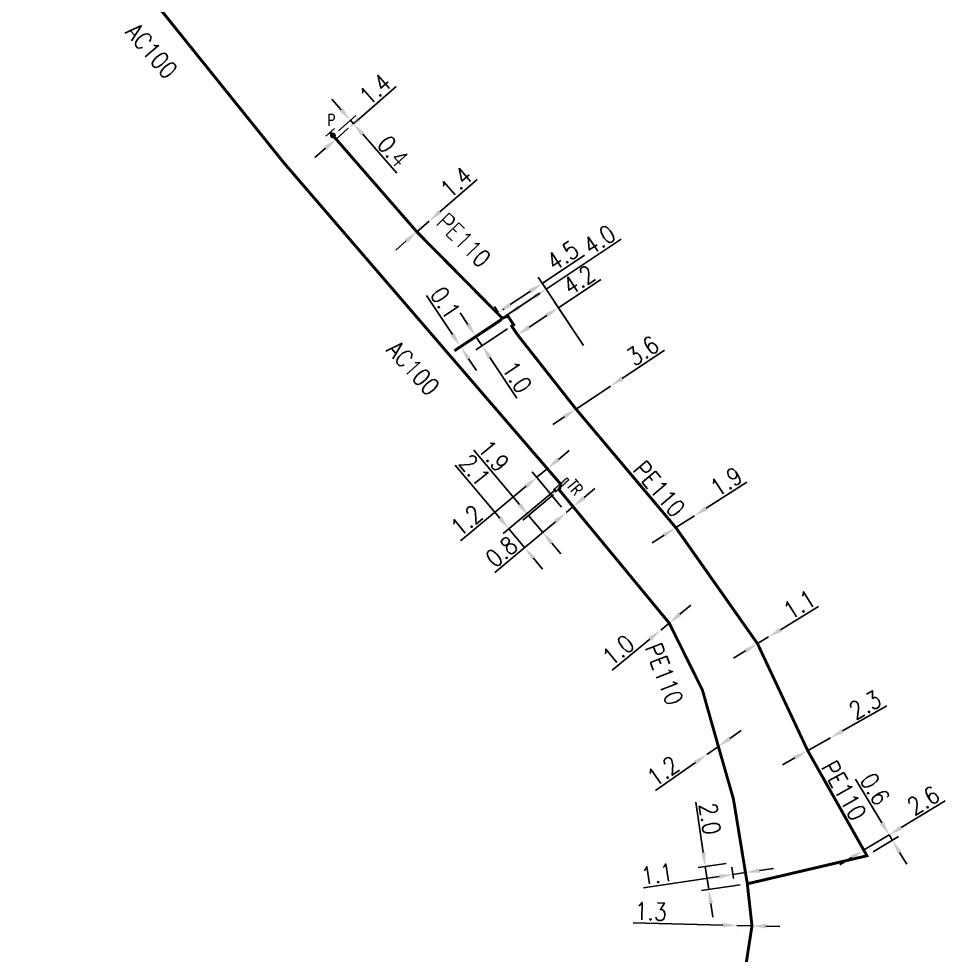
# Model space of a CAD drawing. Header units: millimetres. Extents: x 155997 to 157006, y 121209 to 122008.
# Drawn here: x 156447.2 to 156526.6, y 121832.6 to 121912.9 of the extents above; entities that cross this region are included whole.
import ezdxf
from ezdxf.enums import TextEntityAlignment as Align

# ---------------------------------------------------------------- set-up
doc = ezdxf.new("R2010")
doc.units = ezdxf.units.MM
doc.linetypes.add('L_25_AP', pattern=[2000, 1000, 1000])
doc.linetypes.add('L_25_PE', pattern=[2000, 1000, 1000])
doc.layers.get('0').update_dxf_attribs({"linetype": 'CONTINUOUS'})
for name, color, linetype in [('L_150', 1, 'CONTINUOUS'), ('L_300', 7, 'CONTINUOUS'), ('L_340', 7, 'CONTINUOUS')]:
    doc.layers.add(name, color=color, linetype=linetype)
doc.styles.add('G_ROMANS', font='ROMANS.SHX', dxfattribs={"width": 0.75})
doc.styles.get("Standard").update_dxf_attribs({"font": 'romans.shx', "width": 0.85})
doc.dimstyles.get("Standard").update_dxf_attribs({"dimtxt": 1.5, "dimasz": 1.2, "dimexe": 0.625, "dimexo": 0.625, "dimgap": 0.25, "dimtad": 1, "dimdec": 1, "dimzin": 0, "dimdsep": 46, "dimtxsty": 'Standard', "dimcen": -0.5, "dimadec": 0, "dimazin": 0, "dimtfac": 1, "dimtdec": 1, "dimtmove": 0, "dimatfit": 3, "dimfxl": 0, "dimtolj": 1, "dimtzin": 0, "dimarcsym": 0})

# ---------------------------------------------------------------- blocks, each defined once
blk = doc.blocks.new('L_340_19')
at = {"linetype": 'Continuous'}
blk.add_hatch(color=0, dxfattribs=at).paths.add_polyline_path([(0.125, 0.75), (-0.125, 0.75), (-0.125, -0.75), (0.125, -0.75)])
at = {"color": 0, "linetype": 'Continuous'}
blk.add_lwpolyline([(-0.125, 0.75), (0.125, 0.75), (0.125, -0.75), (-0.125, -0.75)], close=True, dxfattribs=at)
at = {"color": 0, "linetype": 'Continuous', "width": 0.75}
for tag, height, flags, p in [('TR', 1, 8, (0, 1.981)), ('DEF_LEG', 1.2, 3, (0, -5)), ('DEF_COUP', 1.2, 3, (0, -7.5)), ('DEF_TYPE', 1.2, 3, (0, -10))]:
    blk.add_attdef(tag, text='', height=height, dxfattribs=dict(at, flags=flags)).set_placement(p, align=Align.MIDDLE)
blk = doc.blocks.new('*D217')
at = {"layer": 'L_150', "color": 0, "linetype": 'Continuous', "lineweight": -2, "ltscale": 0.5, "transparency": 16777216}
for p, q in [((156498.926, 121882.036), (156502.567, 121884.455)), ((156494.97, 121879.407), (156497.927, 121881.372)), ((156493.971, 121878.743), (156492.971, 121878.079))]:
    blk.add_line(p, q, dxfattribs=at)
at = {"layer": 'L_150', "color": 0, "linetype": 'Continuous', "ltscale": 0.5, "transparency": 16777216}
for points in [[(156498.816, 121882.202), (156499.037, 121881.869), (156497.927, 121881.372)], [(156493.86, 121878.91), (156494.081, 121878.576), (156494.97, 121879.407)]]:
    blk.add_solid(points, dxfattribs=at)
at = {"layer": 'L_150', "color": 0, "linetype": 'Continuous', "ltscale": 0.5, "transparency": 16777216, "insert": (156500.693, 121884.41), "char_height": 1.5, "attachment_point": 5, "rotation": 33.60045}
blk.add_mtext('\\A1;3.6', dxfattribs=at)
blk = doc.blocks.new('*D218')
at = {"layer": 'L_150', "color": 0, "linetype": 'Continuous', "lineweight": -2, "ltscale": 0.5, "transparency": 16777216}
for p, q in [((156506.142, 121870.912), (156509.62, 121873.135)), ((156503.53, 121869.243), (156505.13, 121870.266)), ((156502.518, 121868.596), (156501.507, 121867.95))]:
    blk.add_line(p, q, dxfattribs=at)
at = {"layer": 'L_150', "color": 0, "linetype": 'Continuous', "ltscale": 0.5, "transparency": 16777216}
for points in [[(156506.034, 121871.081), (156506.249, 121870.744), (156505.13, 121870.266)], [(156502.411, 121868.765), (156502.626, 121868.428), (156503.53, 121869.243)]]:
    blk.add_solid(points, dxfattribs=at)
at = {"layer": 'L_150', "color": 0, "linetype": 'Continuous', "ltscale": 0.5, "transparency": 16777216, "insert": (156507.848, 121873.189), "char_height": 1.5, "attachment_point": 5, "rotation": 32.58477}
blk.add_mtext('\\A1;1.9', dxfattribs=at)
blk = doc.blocks.new('*D219')
at = {"layer": 'L_150', "color": 0, "linetype": 'Continuous', "lineweight": -2, "ltscale": 0.5, "transparency": 16777216}
for p, q in [((156512.498, 121860.49), (156515.768, 121862.474)), ((156510.531, 121859.298), (156511.472, 121859.868)), ((156509.505, 121858.675), (156508.479, 121858.053))]:
    blk.add_line(p, q, dxfattribs=at)
at = {"layer": 'L_150', "color": 0, "linetype": 'Continuous', "ltscale": 0.5, "transparency": 16777216}
for points in [[(156512.394, 121860.661), (156512.601, 121860.319), (156511.472, 121859.868)], [(156509.401, 121858.846), (156509.609, 121858.504), (156510.531, 121859.298)]]:
    blk.add_solid(points, dxfattribs=at)
at = {"layer": 'L_150', "color": 0, "linetype": 'Continuous', "ltscale": 0.5, "transparency": 16777216, "insert": (156514.127, 121862.648), "char_height": 1.5, "attachment_point": 5, "rotation": 31.23721}
blk.add_mtext('\\A1;1.1', dxfattribs=at)
blk = doc.blocks.new('*D220')
at = {"layer": 'L_150', "color": 0, "linetype": 'Continuous', "lineweight": -2, "ltscale": 0.5, "transparency": 16777216}
for p, q in [((156517.822, 121851.809), (156521.63, 121853.955)), ((156514.772, 121850.091), (156516.776, 121851.22)), ((156513.727, 121849.502), (156512.681, 121848.914))]:
    blk.add_line(p, q, dxfattribs=at)
at = {"layer": 'L_150', "color": 0, "linetype": 'Continuous', "ltscale": 0.5, "transparency": 16777216}
for points in [[(156517.724, 121851.983), (156517.92, 121851.635), (156516.776, 121851.22)], [(156513.629, 121849.677), (156513.825, 121849.328), (156514.772, 121850.091)]]:
    blk.add_solid(points, dxfattribs=at)
at = {"layer": 'L_150', "color": 0, "linetype": 'Continuous', "ltscale": 0.5, "transparency": 16777216, "insert": (156519.758, 121854.048), "char_height": 1.5, "attachment_point": 5, "rotation": 29.39207}
blk.add_mtext('\\A1;2.3', dxfattribs=at)
blk = doc.blocks.new('*D221')
at = {"layer": 'L_150', "color": 0, "linetype": 'Continuous', "lineweight": -2, "ltscale": 0.5, "transparency": 16777216}
for p, q in [((156522.837, 121843.525), (156526.63, 121845.821)), ((156519.629, 121841.583), (156521.811, 121842.903)), ((156519.59, 121841.647), (156519.305, 121842.118)), ((156522.134, 121842.369), (156522.134, 121842.369)), ((156518.603, 121840.962), (156517.576, 121840.34))]:
    blk.add_line(p, q, dxfattribs=at)
at = {"layer": 'L_150', "color": 0, "linetype": 'Continuous', "ltscale": 0.5, "transparency": 16777216}
for points in [[(156522.734, 121843.696), (156522.941, 121843.354), (156521.811, 121842.903)], [(156518.499, 121841.133), (156518.706, 121840.79), (156519.629, 121841.583)]]:
    blk.add_solid(points, dxfattribs=at)
at = {"layer": 'L_150', "color": 0, "linetype": 'Continuous', "ltscale": 0.5, "transparency": 16777216, "insert": (156524.756, 121845.855), "char_height": 1.5, "attachment_point": 5, "rotation": 31.18754}
blk.add_mtext('\\A1;2.6', dxfattribs=at)
blk = doc.blocks.new('*D222')
at = {"layer": 'L_150', "color": 0, "linetype": 'Continuous', "lineweight": -2, "ltscale": 0.5, "transparency": 16777216}
for p, q in [((156521.189, 121843.93), (156518.925, 121847.67)), ((156520.449, 121841.436), (156522.63, 121842.757)), ((156521.276, 121842.58), (156521.276, 121842.58)), ((156522.095, 121842.433), (156521.811, 121842.903)), ((156522.717, 121841.406), (156523.338, 121840.38))]:
    blk.add_line(p, q, dxfattribs=at)
at = {"layer": 'L_150', "color": 0, "linetype": 'Continuous', "ltscale": 0.5, "transparency": 16777216}
for points in [[(156521.36, 121844.034), (156521.018, 121843.826), (156521.811, 121842.903)], [(156522.888, 121841.51), (156522.546, 121841.303), (156522.095, 121842.433)]]:
    blk.add_solid(points, dxfattribs=at)
at = {"layer": 'L_150', "color": 0, "linetype": 'Continuous', "ltscale": 0.5, "transparency": 16777216, "insert": (156520.602, 121846.831), "char_height": 1.5, "attachment_point": 5, "rotation": 301.18754}
blk.add_mtext('\\A1;0.6', dxfattribs=at)
blk = doc.blocks.new('*D223')
at = {"layer": 'L_150', "color": 0, "linetype": 'Continuous', "lineweight": -2, "ltscale": 0.5, "transparency": 16777216}
for p, q in [((156505.88, 121841.381), (156505.236, 121845.705)), ((156507.849, 121840.461), (156505.439, 121840.102)), ((156506.351, 121838.216), (156506.057, 121840.194)), ((156509.04, 121838.617), (156505.733, 121838.124)), ((156506.528, 121837.029), (156506.705, 121835.842))]:
    blk.add_line(p, q, dxfattribs=at)
at = {"layer": 'L_150', "color": 0, "linetype": 'Continuous', "ltscale": 0.5, "transparency": 16777216}
for points in [[(156506.078, 121841.411), (156505.682, 121841.352), (156506.057, 121840.194)], [(156506.726, 121837.059), (156506.33, 121837), (156506.351, 121838.216)]]:
    blk.add_solid(points, dxfattribs=at)
at = {"layer": 'L_150', "color": 0, "linetype": 'Continuous', "ltscale": 0.5, "transparency": 16777216, "insert": (156506.458, 121844.284), "char_height": 1.5, "attachment_point": 5, "rotation": 278.4743}
blk.add_mtext('\\A1;2.0', dxfattribs=at)
blk = doc.blocks.new('*D224')
at = {"layer": 'L_150', "color": 0, "linetype": 'Continuous', "lineweight": -2, "ltscale": 0.5, "transparency": 16777216}
for p, q in [((156508.161, 121851.169), (156509.144, 121851.857)), ((156507.178, 121850.48), (156506.195, 121849.791)), ((156505.213, 121849.103), (156501.782, 121846.699))]:
    blk.add_line(p, q, dxfattribs=at)
at = {"layer": 'L_150', "color": 0, "linetype": 'Continuous', "ltscale": 0.5, "transparency": 16777216}
for points in [[(156508.046, 121851.333), (156508.276, 121851.005), (156507.178, 121850.48)], [(156505.098, 121849.267), (156505.328, 121848.939), (156506.195, 121849.791)]]:
    blk.add_solid(points, dxfattribs=at)
at = {"layer": 'L_150', "color": 0, "linetype": 'Continuous', "ltscale": 0.5, "transparency": 16777216, "insert": (156502.432, 121848.375), "char_height": 1.5, "attachment_point": 5, "rotation": 35.01915}
blk.add_mtext('\\A1;1.2', dxfattribs=at)
blk = doc.blocks.new('*D206')
at = {"layer": 'L_150', "color": 0, "linetype": 'Continuous', "lineweight": -2, "ltscale": 0.5, "transparency": 16777216}
for p, q in [((156503.885, 121861.828), (156504.808, 121862.594)), ((156502.961, 121861.062), (156502.23, 121860.455)), ((156501.306, 121859.689), (156498.081, 121857.015))]:
    blk.add_line(p, q, dxfattribs=at)
at = {"layer": 'L_150', "color": 0, "linetype": 'Continuous', "ltscale": 0.5, "transparency": 16777216}
for points in [[(156503.757, 121861.982), (156504.012, 121861.674), (156502.961, 121861.062)], [(156501.178, 121859.843), (156501.433, 121859.535), (156502.23, 121860.455)]]:
    blk.add_solid(points, dxfattribs=at)
at = {"layer": 'L_150', "color": 0, "linetype": 'Continuous', "ltscale": 0.5, "transparency": 16777216, "insert": (156498.593, 121858.739), "char_height": 1.5, "attachment_point": 5, "rotation": 39.66543}
blk.add_mtext('\\A1;1.0', dxfattribs=at)
blk = doc.blocks.new('*D207')
at = {"layer": 'L_150', "color": 0, "linetype": 'Continuous', "lineweight": -2, "ltscale": 0.5, "transparency": 16777216}
for p, q in [((156507.56, 121835.17), (156499.865, 121835.377)), ((156508.743, 121834.513), (156508.743, 121834.513)), ((156510.059, 121835.103), (156508.76, 121835.138)), ((156510.042, 121834.478), (156510.042, 121834.478)), ((156511.259, 121835.071), (156512.458, 121835.039))]:
    blk.add_line(p, q, dxfattribs=at)
at = {"layer": 'L_150', "color": 0, "linetype": 'Continuous', "ltscale": 0.5, "transparency": 16777216}
for points in [[(156507.565, 121835.37), (156507.555, 121834.97), (156508.76, 121835.138)], [(156511.264, 121835.271), (156511.253, 121834.871), (156510.059, 121835.103)]]:
    blk.add_solid(points, dxfattribs=at)
at = {"layer": 'L_150', "color": 0, "linetype": 'Continuous', "ltscale": 0.5, "transparency": 16777216, "insert": (156501.386, 121836.336), "char_height": 1.5, "attachment_point": 5, "rotation": 358.46364}
blk.add_mtext('\\A1;1.3', dxfattribs=at)
blk = doc.blocks.new('*D213')
at = {"layer": 'L_150', "color": 0, "linetype": 'Continuous', "lineweight": -2, "ltscale": 0.5, "transparency": 16777216}
for p, q in [((156490.126, 121871.213), (156486.205, 121875.876)), ((156493.039, 121872.095), (156490.42, 121869.892)), ((156492.121, 121868.84), (156490.898, 121870.294)), ((156492.599, 121869.242), (156492.599, 121869.242)), ((156492.893, 121867.921), (156493.666, 121867.003))]:
    blk.add_line(p, q, dxfattribs=at)
at = {"layer": 'L_150', "color": 0, "linetype": 'Continuous', "ltscale": 0.5, "transparency": 16777216}
for points in [[(156490.279, 121871.341), (156489.973, 121871.084), (156490.898, 121870.294)], [(156493.046, 121868.05), (156492.74, 121867.793), (156492.121, 121868.84)]]:
    blk.add_solid(points, dxfattribs=at)
at = {"layer": 'L_150', "color": 0, "linetype": 'Continuous', "ltscale": 0.5, "transparency": 16777216, "insert": (156487.912, 121875.399), "char_height": 1.5, "attachment_point": 5, "rotation": 310.05739}
blk.add_mtext('\\A1;1.9', dxfattribs=at)
blk = doc.blocks.new('*D214')
at = {"layer": 'L_340', "color": 0, "linetype": 'Continuous', "lineweight": -2, "ltscale": 0.5, "transparency": 16777216}
for p, q in [((156488.441, 121870.057), (156484.621, 121874.6)), ((156493.227, 121872.513), (156488.735, 121868.736)), ((156490.564, 121867.531), (156489.213, 121869.138)), ((156491.337, 121866.613), (156492.109, 121865.694))]:
    blk.add_line(p, q, dxfattribs=at)
at = {"layer": 'L_340', "color": 0, "linetype": 'Continuous', "ltscale": 0.5, "transparency": 16777216}
for points in [[(156488.594, 121870.186), (156488.288, 121869.928), (156489.213, 121869.138)], [(156491.49, 121866.741), (156491.184, 121866.484), (156490.564, 121867.531)]]:
    blk.add_solid(points, dxfattribs=at)
at = {"layer": 'L_340', "color": 0, "linetype": 'Continuous', "ltscale": 0.5, "transparency": 16777216, "insert": (156486.29, 121874.169), "char_height": 1.5, "attachment_point": 5, "rotation": 310.05739}
blk.add_mtext('\\A1;2.1', dxfattribs=at)
blk = doc.blocks.new('*D215')
at = {"layer": 'L_150', "color": 0, "linetype": 'Continuous', "lineweight": -2, "ltscale": 0.5, "transparency": 16777216}
for p, q in [((156495.659, 121871.815), (156496.578, 121872.587)), ((156493.92, 121872.018), (156495.143, 121870.564)), ((156494.741, 121871.043), (156494.128, 121870.528)), ((156493.21, 121869.755), (156488.014, 121865.387))]:
    blk.add_line(p, q, dxfattribs=at)
at = {"layer": 'L_150', "color": 0, "linetype": 'Continuous', "ltscale": 0.5, "transparency": 16777216}
for points in [[(156495.53, 121871.968), (156495.788, 121871.662), (156494.741, 121871.043)], [(156493.081, 121869.909), (156493.339, 121869.602), (156494.128, 121870.528)]]:
    blk.add_solid(points, dxfattribs=at)
at = {"layer": 'L_150', "color": 0, "linetype": 'Continuous', "ltscale": 0.5, "transparency": 16777216, "insert": (156488.584, 121867.173), "char_height": 1.5, "attachment_point": 5, "rotation": 40.05739}
blk.add_mtext('\\A1;0.8', dxfattribs=at)
blk = doc.blocks.new('*D216')
at = {"layer": 'L_340', "color": 0, "linetype": 'Continuous', "lineweight": -2, "ltscale": 0.5, "transparency": 16777216}
for p, q in [((156493.46, 121875.089), (156494.384, 121875.856)), ((156493.306, 121873.397), (156492.138, 121874.803)), ((156493.729, 121871.009), (156491.215, 121874.037)), ((156492.537, 121874.323), (156491.614, 121873.556)), ((156490.691, 121872.789), (156485.072, 121868.124))]:
    blk.add_line(p, q, dxfattribs=at)
at = {"layer": 'L_340', "color": 0, "linetype": 'Continuous', "ltscale": 0.5, "transparency": 16777216}
for points in [[(156493.333, 121875.243), (156493.588, 121874.935), (156492.537, 121874.323)], [(156490.563, 121872.943), (156490.818, 121872.636), (156491.614, 121873.556)]]:
    blk.add_solid(points, dxfattribs=at)
at = {"layer": 'L_340', "color": 0, "linetype": 'Continuous', "ltscale": 0.5, "transparency": 16777216, "insert": (156485.584, 121869.849), "char_height": 1.5, "attachment_point": 5, "rotation": 39.70382}
blk.add_mtext('\\A1;1.2', dxfattribs=at)
blk = doc.blocks.new('*D853')
at = {"layer": 'L_150', "color": 0, "linetype": 'Continuous', "lineweight": -2, "ltscale": 0.5, "transparency": 16777216}
for p, q in [((156508.478, 121839.165), (156508.335, 121840.125)), ((156509.566, 121839.327), (156509.423, 121840.287)), ((156507.24, 121839.33), (156500.765, 121838.365)), ((156509.515, 121839.669), (156508.427, 121839.507)), ((156510.702, 121839.846), (156511.889, 121840.023))]:
    blk.add_line(p, q, dxfattribs=at)
at = {"layer": 'L_150', "color": 0, "linetype": 'Continuous', "ltscale": 0.5, "transparency": 16777216}
for points in [[(156510.672, 121840.043), (156510.731, 121839.648), (156509.515, 121839.669)], [(156507.21, 121839.528), (156507.269, 121839.132), (156508.427, 121839.507)]]:
    blk.add_solid(points, dxfattribs=at)
at = {"layer": 'L_150', "color": 0, "linetype": 'Continuous', "ltscale": 0.5, "transparency": 16777216, "insert": (156501.916, 121839.548), "char_height": 1.5, "attachment_point": 5, "rotation": 8.4743}
blk.add_mtext('\\A1;1.1', dxfattribs=at)
blk = doc.blocks.new('L_340_07')
at = {"color": 0, "linetype": 'Continuous', "const_width": 0.25, "flags": 128}
blk.add_lwpolyline([(0, 0), (0.35, 0)], dxfattribs=at)
at = {"color": 0, "linetype": 'Continuous', "flags": 128}
blk.add_lwpolyline([(0.35, -0.5), (0.35, 0.5)], dxfattribs=at)
at = {"color": 0, "linetype": 'Continuous', "width": 0.75, "flags": 3}
for tag, p in [('DEF_LEG', (0.723, -3.465)), ('DEF_COUP', (0.723, -5.965)), ('DEF_TYPE', (0.723, -8.465))]:
    blk.add_attdef(tag, text='', height=1.2, dxfattribs=at).set_placement(p, align=Align.MIDDLE)
blk = doc.blocks.new('*D1172')
at = {"layer": 'L_150', "color": 0, "linetype": 'Continuous', "lineweight": -2, "transparency": 16777216}
for p, q in [((156476.352, 121904.27), (156479.551, 121907.068)), ((156474.394, 121902.558), (156475.449, 121903.48)), ((156473.491, 121901.768), (156472.588, 121900.978))]:
    blk.add_line(p, q, dxfattribs=at)
at = {"layer": 'L_150', "color": 0, "linetype": 'Continuous', "transparency": 16777216}
for points in [[(156476.22, 121904.421), (156476.484, 121904.12), (156475.449, 121903.48)], [(156473.359, 121901.919), (156473.623, 121901.618), (156474.394, 121902.558)]]:
    blk.add_solid(points, dxfattribs=at)
at = {"layer": 'L_150', "color": 0, "linetype": 'Continuous', "transparency": 16777216, "insert": (156477.745, 121906.817), "char_height": 1.5, "attachment_point": 5, "rotation": 41.17441}
blk.add_mtext('\\A1;1.4', dxfattribs=at)
blk = doc.blocks.new('*D1193')
at = {"layer": 'L_340', "color": 0, "linetype": 'Continuous', "lineweight": -2, "transparency": 16777216}
for p, q in [((156474.838, 121905.072), (156474.048, 121905.976)), ((156474.602, 121903.271), (156476.099, 121904.581)), ((156475.919, 121903.892), (156476.362, 121904.28)), ((156475.629, 121904.169), (156475.892, 121903.868)), ((156476.682, 121902.965), (156479.6, 121899.629))]:
    blk.add_line(p, q, dxfattribs=at)
at = {"layer": 'L_340', "color": 0, "linetype": 'Continuous', "transparency": 16777216}
for points in [[(156474.989, 121905.204), (156474.688, 121904.941), (156475.629, 121904.169)], [(156476.832, 121903.097), (156476.531, 121902.833), (156475.892, 121903.868)]]:
    blk.add_solid(points, dxfattribs=at)
at = {"layer": 'L_340', "color": 0, "linetype": 'Continuous', "transparency": 16777216, "insert": (156479.289, 121901.504), "char_height": 1.5, "attachment_point": 5, "rotation": 311.17441}
blk.add_mtext('\\A1;0.4', dxfattribs=at)
blk = doc.blocks.new('*D1194')
at = {"layer": 'L_150', "color": 0, "linetype": 'Continuous', "lineweight": -2, "transparency": 16777216}
for p, q in [((156483.287, 121896.309), (156486.498, 121899.094)), ((156481.323, 121894.605), (156482.381, 121895.523)), ((156480.417, 121893.819), (156479.51, 121893.033))]:
    blk.add_line(p, q, dxfattribs=at)
at = {"layer": 'L_150', "color": 0, "linetype": 'Continuous', "transparency": 16777216}
for points in [[(156483.156, 121896.46), (156483.418, 121896.158), (156482.381, 121895.523)], [(156480.286, 121893.97), (156480.548, 121893.668), (156481.323, 121894.605)]]:
    blk.add_solid(points, dxfattribs=at)
at = {"layer": 'L_150', "color": 0, "linetype": 'Continuous', "transparency": 16777216, "insert": (156484.69, 121898.85), "char_height": 1.5, "attachment_point": 5, "rotation": 40.94292}
blk.add_mtext('\\A1;1.4', dxfattribs=at)
blk = doc.blocks.new('*D1195')
at = {"layer": 'L_150', "color": 0, "linetype": 'Continuous', "lineweight": -2, "transparency": 16777216}
for p, q in [((156492.071, 121890.185), (156495.712, 121892.604)), ((156492.057, 121890.206), (156491.726, 121890.705)), ((156489.323, 121888.359), (156491.072, 121889.521)), ((156488.309, 121887.716), (156487.977, 121888.215))]:
    blk.add_line(p, q, dxfattribs=at)
at = {"layer": 'L_150', "color": 0, "linetype": 'Continuous', "transparency": 16777216}
for points in [[(156490.961, 121889.687), (156491.183, 121889.354), (156492.071, 121890.185)], [(156489.212, 121888.525), (156489.433, 121888.192), (156488.323, 121887.694)]]:
    blk.add_solid(points, dxfattribs=at)
at = {"layer": 'L_150', "color": 0, "linetype": 'Continuous', "transparency": 16777216, "insert": (156493.838, 121892.559), "char_height": 1.5, "attachment_point": 5, "rotation": 33.60045}
blk.add_mtext('\\A1;4.5', dxfattribs=at)
blk = doc.blocks.new('*D1196')
at = {"layer": 'L_150', "color": 0, "linetype": 'Continuous', "lineweight": -2, "transparency": 16777216}
for p, q in [((156493.456, 121888.1), (156497.097, 121890.519)), ((156495.614, 121884.853), (156493.11, 121888.621)), ((156490.958, 121886.44), (156492.457, 121887.436))]:
    blk.add_line(p, q, dxfattribs=at)
at = {"layer": 'L_150', "color": 0, "linetype": 'Continuous', "transparency": 16777216}
for points in [[(156492.346, 121887.603), (156492.568, 121887.27), (156493.456, 121888.1)], [(156490.847, 121886.607), (156491.068, 121886.273), (156489.958, 121885.776)]]:
    blk.add_solid(points, dxfattribs=at)
at = {"layer": 'L_150', "color": 0, "linetype": 'Continuous', "transparency": 16777216, "insert": (156495.223, 121890.475), "char_height": 1.5, "attachment_point": 5, "rotation": 33.60045}
blk.add_mtext('\\A1;4.2', dxfattribs=at)
blk = doc.blocks.new('*D1197')
at = {"layer": 'L_150', "color": 0, "linetype": 'Continuous', "lineweight": -2, "transparency": 16777216}
for p, q in [((156492.403, 121889.685), (156498.843, 121893.964)), ((156494.377, 121886.715), (156492.057, 121890.206)), ((156490.071, 121888.136), (156491.404, 121889.021)), ((156488.781, 121887.909), (156488.726, 121887.992))]:
    blk.add_line(p, q, dxfattribs=at)
at = {"layer": 'L_150', "color": 0, "linetype": 'Continuous', "transparency": 16777216}
for points in [[(156491.293, 121889.188), (156491.514, 121888.855), (156492.403, 121889.685)], [(156489.96, 121888.302), (156490.182, 121887.969), (156489.072, 121887.472)]]:
    blk.add_solid(points, dxfattribs=at)
at = {"layer": 'L_150', "color": 0, "linetype": 'Continuous', "transparency": 16777216, "insert": (156496.969, 121893.92), "char_height": 1.5, "attachment_point": 5, "rotation": 33.60045}
blk.add_mtext('\\A1;4.0', dxfattribs=at)
blk = doc.blocks.new('*D1198')
at = {"layer": 'L_150', "color": 0, "linetype": 'Continuous', "lineweight": -2, "transparency": 16777216}
for p, q in [((156484.38, 121885.796), (156482.163, 121889.133)), ((156491.883, 121889.34), (156484.524, 121884.45)), ((156488.606, 121887.043), (156484.579, 121884.367)), ((156485.1, 121884.713), (156485.045, 121884.796)), ((156485.764, 121883.713), (156486.428, 121882.714))]:
    blk.add_line(p, q, dxfattribs=at)
at = {"layer": 'L_150', "color": 0, "linetype": 'Continuous', "transparency": 16777216}
for points in [[(156484.547, 121885.906), (156484.214, 121885.685), (156485.045, 121884.796)], [(156485.931, 121883.824), (156485.597, 121883.603), (156485.1, 121884.713)]]:
    blk.add_solid(points, dxfattribs=at)
at = {"layer": 'L_150', "color": 0, "linetype": 'Continuous', "transparency": 16777216, "insert": (156483.773, 121888.518), "char_height": 1.5, "attachment_point": 5, "rotation": 303.60045}
blk.add_mtext('\\A1;0.1', dxfattribs=at)
blk = doc.blocks.new('*D1199')
at = {"layer": 'L_150', "color": 0, "linetype": 'Continuous', "lineweight": -2, "transparency": 16777216}
for p, q in [((156491.883, 121889.34), (156485.842, 121885.326)), ((156485.698, 121886.671), (156485.034, 121887.671)), ((156489.104, 121886.293), (156486.395, 121884.493)), ((156486.362, 121885.672), (156486.916, 121884.839)), ((156487.58, 121883.839), (156489.898, 121880.35))]:
    blk.add_line(p, q, dxfattribs=at)
at = {"layer": 'L_150', "color": 0, "linetype": 'Continuous', "transparency": 16777216}
for points in [[(156485.865, 121886.782), (156485.532, 121886.561), (156486.362, 121885.672)], [(156487.746, 121883.95), (156487.413, 121883.729), (156486.916, 121884.839)]]:
    blk.add_solid(points, dxfattribs=at)
at = {"layer": 'L_150', "color": 0, "linetype": 'Continuous', "transparency": 16777216, "insert": (156489.904, 121882.148), "char_height": 1.5, "attachment_point": 5, "rotation": 303.60045}
blk.add_mtext('\\A1;1.0', dxfattribs=at)
blk = doc.blocks.new('L_300_12')
at = {"color": 0, "linetype": 'Continuous', "const_width": 0.248, "flags": 128}
blk.add_lwpolyline([(-0.126, 0, 1), (0.126, 0, 1)], format="xyb", close=True, dxfattribs=at)
at = {"linetype": 'Continuous', "style": 'G_ROMANS', "width": 0.75}
blk.add_attdef('P', text='', height=1, dxfattribs=at).set_placement((0, 1.331), align=Align.MIDDLE_CENTER)
at = {"color": 0, "linetype": 'Continuous', "width": 0.75, "flags": 3}
for tag, p in [('DEF_LEG', (0, -5)), ('DEF_COUP', (0, -7.5)), ('DEF_TYPE', (0, -10))]:
    blk.add_attdef(tag, text='', height=1.2, dxfattribs=at).set_placement(p, align=Align.MIDDLE)

msp = doc.modelspace()

# ---------------------------------------------------------------- linework, layer by layer
at = {"layer": 'L_150', "linetype": 'L_25_AP', "ltscale": 0.5, "flags": 128}
msp.add_lwpolyline([(156493.705, 121872.916, 0.25, 0.25, 0), (156469.937, 121900.503, 0.25, 0.25, 0), (156469.937, 121900.503, 0.25, 0.25, 0), (156450.687, 121924.43, 0.25, 0.25, 0), (156448.097, 121927.373, 0.25, 0.25, 0), (156452.201, 121931.681, 0.25, 0.25, 0), (156468.765, 121949.071, 0.25, 0.25, 0), (156469.601, 121950.014, 0.25, 0.25, 0), (156482.796, 121963.918, 0.25, 0.25, 0), (156488.267, 121971.147, 0.25, 0.25, 0), (156510.503, 121996.17, 0.25, 0.25, 0), (156512.633, 121998.473, 0.25, 0.25, 0), (156512.929, 121998.793, 0.25, 0.25, 0), (156514.782, 121997.219, 0, 0, 0)], format="xyseb", dxfattribs=at)
at = {"layer": 'L_150', "linetype": 'L_25_PE', "ltscale": 0.5, "const_width": 0.25, "flags": 128}
msp.add_lwpolyline([(156474.131, 121902.86), (156474.394, 121902.558), (156481.323, 121894.605), (156488.655, 121887.195), (156489.127, 121887.389), (156489.625, 121886.639), (156489.458, 121886.528), (156489.958, 121885.776), (156494.97, 121879.407), (156503.53, 121869.243), (156510.531, 121859.298), (156514.836, 121850.127), (156519.914, 121841.112), (156509.658, 121838.709)], dxfattribs=at)
at = {"layer": 'L_150', "linetype": 'L_25_PE', "ltscale": 0.5, "const_width": 0.25}
msp.add_lwpolyline([(156447.316, 121766.551), (156447.316, 121766.551), (156447.756, 121766.788), (156451.783, 121768.964), (156455.528, 121771.101), (156460.268, 121773.349), (156472.726, 121780.137), (156483.335, 121786.831), (156483.335, 121786.831), (156495.47, 121792.274), (156501.723, 121796.004), (156502.842, 121796.6), (156503.636, 121799.214), (156506.738, 121813.716), (156508.408, 121824.48), (156510.059, 121835.103), (156509.658, 121838.709), (156508.469, 121845.972), (156507.178, 121850.48), (156505.804, 121855.329), (156502.961, 121861.062), (156493.518, 121872.497), (156493.705, 121872.916), (156493.705, 121872.916)], dxfattribs=at)

# ---------------------------------------------------------------- block references
at = {"layer": 'L_300', "ltscale": 0.5}
ref = msp.add_blockref('L_300_12', (156474.131, 121902.86), dxfattribs=dict(at, rotation=5.71093569663577))
ref.add_attrib('P', 'P', dxfattribs={"layer": '0', "linetype": 'Continuous', "height": 1, "style": 'G_ROMANS', "width": 0.75}).set_placement((156473.999, 121904.184), align=Align.MIDDLE_CENTER)
at = {"layer": 'L_340', "rotation": 131.0646117086755}
msp.add_blockref('L_340_07', (156474.131, 121902.86), dxfattribs=at)
at = {"layer": 'L_340'}
ref = msp.add_blockref('L_340_19', (156493.705, 121872.916), dxfattribs=dict(at, rotation=312.4606871348204))
ref.add_attrib('TR', 'TR', dxfattribs={"layer": '0', "color": 0, "linetype": 'Continuous', "height": 1, "rotation": 309.94557, "width": 0.75}).set_placement((156494.873, 121872.677), align=Align.MIDDLE)

# ---------------------------------------------------------------- texts
at = {"layer": 'L_150', "linetype": 'Continuous', "width": 0.85}
msp.add_text('AC100', height=1.5, rotation=310.5456, dxfattribs=at).set_placement((156458.591, 121910.11), align=Align.MIDDLE)
msp.add_text('PE110', height=1.5, rotation=314.69473, dxfattribs=at).set_placement((156482.888, 121895.298))
at = {"layer": 'L_150', "linetype": 'Continuous', "ltscale": 0.5, "width": 0.85}
for s, rotation, p in [('AC100', 312.36333, (156478.634, 121884.413)), ('PE110', 310.36045, (156499.76, 121874.158)), ('PE110', 290.94963, (156500.857, 121858.964)), ('PE110', 299.39207, (156515.947, 121848.719))]:
    msp.add_text(s, height=1.5, rotation=rotation, dxfattribs=at).set_placement(p)

# ---------------------------------------------------------------- dimensions: what is measured, and where the dimension line sits
at = {"layer": 'L_150', "linetype": 'Continuous'}
for base, p1, p2, angle, picture, middle in [((156475.449, 121903.48), (156474.394, 121902.558), (156475.449, 121903.48), 221.17441, '*D1172', (156478.403, 121906.064)), ((156482.381, 121895.523), (156481.323, 121894.605), (156482.381, 121895.523), 220.94292, '*D1194', (156485.346, 121898.095)), ((156492.403, 121889.685), (156489.127, 121887.389), (156494.723, 121886.194), 213.60045, '*D1197', (156497.522, 121893.087)), ((156492.071, 121890.185), (156488.655, 121887.195), (156492.403, 121889.685), 213.60045, '*D1195', (156494.392, 121891.726)), ((156493.456, 121888.1), (156489.958, 121885.776), (156495.96, 121884.333), 213.60045, '*D1196', (156495.777, 121889.642))]:
    dim = msp.add_linear_dim(base=base, p1=p1, p2=p2, angle=angle, dimstyle='Standard', override={"dimexe": 0.625, "dimexo": 0.625}, dxfattribs=at)
    dim.commit()
    dim.dimension.update_dxf_attribs({"geometry": picture, "text_midpoint": middle, "dimtype": 160})
for base, p1, picture, middle in [((156485.045, 121884.796), (156489.127, 121887.389), '*D1198', (156482.94, 121887.964)), ((156486.362, 121885.672), (156489.625, 121886.639), '*D1199', (156489.071, 121881.595))]:
    dim = msp.add_linear_dim(base=base, p1=p1, p2=(156492.403, 121889.685), angle=303.60045, dimstyle='Standard', dxfattribs=at)
    dim.commit()
    dim.dimension.update_dxf_attribs({"geometry": picture, "text_midpoint": middle, "dimtype": 160})
at = {"layer": 'L_150', "linetype": 'Continuous', "ltscale": 0.5}
for base, p1, p2, angle, override, picture, middle in [((156497.927, 121881.372), (156494.97, 121879.407), (156497.927, 121881.372), 213.60045, {"dimscale": 1, "dimlfac": 1, "dimlunit": 2, "dimatfit": 0}, '*D217', (156501.247, 121883.577)), ((156492.121, 121868.84), (156493.518, 121872.497), (156492.121, 121868.84), 130.05739, {"dimatfit": 0}, '*D213', (156487.147, 121874.756)), ((156505.13, 121870.266), (156503.53, 121869.243), (156505.13, 121870.266), 212.58477, {"dimatfit": 0}, '*D218', (156508.387, 121872.347)), ((156494.128, 121870.528), (156493.518, 121872.497), (156494.128, 121870.528), 40.05739, {"dimatfit": 0}, '*D215', (156489.228, 121866.407)), ((156511.472, 121859.868), (156510.531, 121859.298), (156511.472, 121859.868), 211.23721, {"dimatfit": 0}, '*D219', (156514.646, 121861.793)), ((156502.22957, 121860.455289), (156502.960865, 121861.061678), (156502.22957, 121860.455289), 39.66543, {"dimatfit": 0}, '*D206', (156499.231533, 121857.969325)), ((156516.776, 121851.22), (156514.772, 121850.091), (156516.776, 121851.22), 209.39207, {"dimatfit": 0}, '*D220', (156520.249, 121853.176)), ((156506.195, 121849.791), (156507.178, 121850.48), (156506.195, 121849.791), 35.01915, {"dimatfit": 0}, '*D224', (156503.006, 121847.557)), ((156521.811, 121842.903), (156519.914, 121841.112), (156521.811, 121842.903), 301.18754, {"dimatfit": 0}, '*D222', (156519.747, 121846.313)), ((156521.811, 121842.903), (156519.914, 121841.112), (156521.811, 121842.903), 211.18754, {"dimatfit": 0}, '*D221', (156525.273, 121845)), ((156506.057, 121840.194), (156509.658, 121838.709), (156508.467, 121840.553), 278.4743, {"dimatfit": 0}, '*D223', (156505.469, 121844.136)), ((156508.427, 121839.507), (156509.658, 121838.709), (156508.57, 121838.547), 8.4743, {"dimatfit": 0}, '*D853', (156502.064, 121838.559)), ((156508.76, 121835.138), (156510.059, 121835.103), (156508.76, 121835.138), 358.46364, {"dimatfit": 0}, '*D207', (156501.359, 121835.336))]:
    dim = msp.add_linear_dim(base=base, p1=p1, p2=p2, angle=angle, dimstyle='Standard', override=override, dxfattribs=at)
    dim.commit()
    dim.dimension.update_dxf_attribs({"geometry": picture, "text_midpoint": middle, "dimtype": 160})
at = {"layer": 'L_340', "linetype": 'Continuous'}
dim = msp.add_linear_dim(base=(156475.892, 121903.868), p1=(156474.131, 121902.86), p2=(156475.449, 121903.48), angle=131.17441, dimstyle='Standard', dxfattribs=at)
dim.commit()
dim.dimension.update_dxf_attribs({"geometry": '*D1193', "text_midpoint": (156478.536, 121900.845), "dimtype": 160})
at = {"layer": 'L_340', "linetype": 'Continuous', "ltscale": 0.5}
for base, p2, angle, picture, middle in [((156491.614, 121873.556), (156494.128, 121870.528), 39.70382, '*D216', (156486.222, 121869.079)), ((156490.564, 121867.531), (156490.564, 121867.531), 130.05739, '*D214', (156485.524, 121873.526))]:
    dim = msp.add_linear_dim(base=base, p1=(156493.705, 121872.916), p2=p2, angle=angle, dimstyle='Standard', override={"dimatfit": 0}, dxfattribs=at)
    dim.commit()
    dim.dimension.update_dxf_attribs({"geometry": picture, "text_midpoint": middle, "dimtype": 160})

doc.saveas('drawing.dxf')
